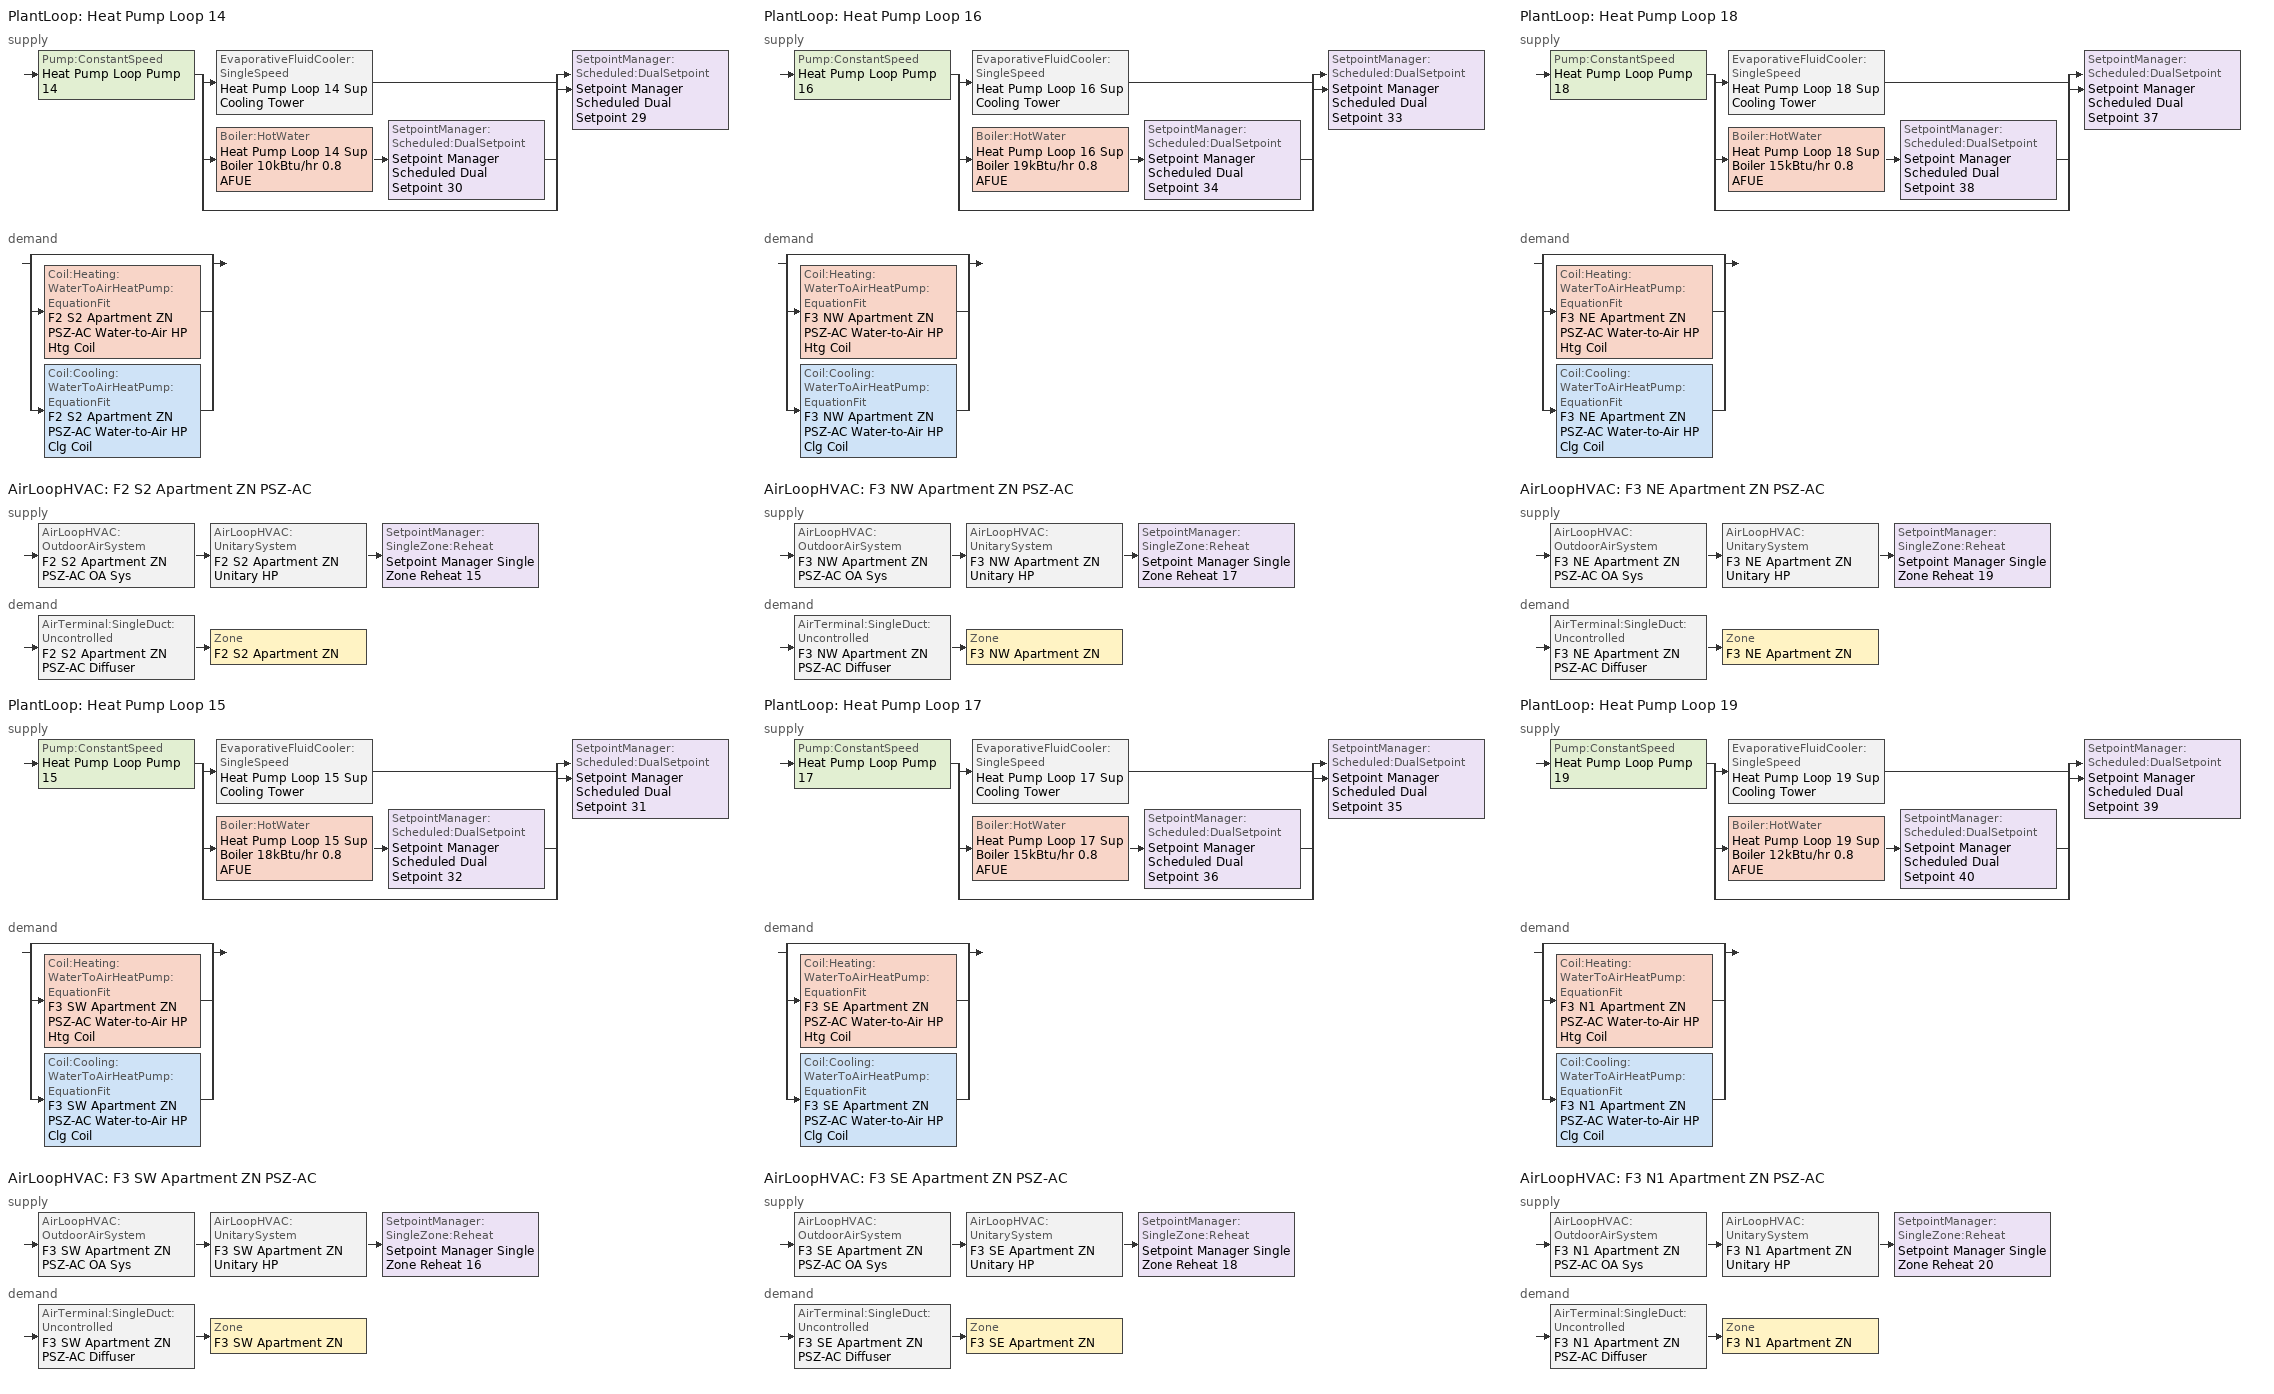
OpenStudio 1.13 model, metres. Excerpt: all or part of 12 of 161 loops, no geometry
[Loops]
PlantLoop 'Heat Pump Loop 14'
 supply: Pump:ConstantSpeed 'Heat Pump Loop Pump 14' > split
  | EvaporativeFluidCooler:SingleSpeed 'Heat Pump Loop 14 Sup Cooling Tower'
  | Boiler:HotWater 'Heat Pump Loop 14 Sup Boiler 10kBtu/hr 0.8 AFUE' > SetpointManager:Scheduled:DualSetpoint 'Setpoint Manager Scheduled Dual Setpoint 30'
  | bypass
  join > SetpointManager:Scheduled:DualSetpoint 'Setpoint Manager Scheduled Dual Setpoint 29'
 demand: split
  | bypass
  | Coil:Heating:WaterToAirHeatPump:EquationFit 'F2 S2 Apartment ZN PSZ-AC Water-to-Air HP Htg Coil'
  | Coil:Cooling:WaterToAirHeatPump:EquationFit 'F2 S2 Apartment ZN PSZ-AC Water-to-Air HP Clg Coil'
AirLoopHVAC 'F2 S2 Apartment ZN PSZ-AC'
 supply: AirLoopHVAC:OutdoorAirSystem 'F2 S2 Apartment ZN PSZ-AC OA Sys' > AirLoopHVAC:UnitarySystem 'F2 S2 Apartment ZN Unitary HP' > SetpointManager:SingleZone:Reheat 'Setpoint Manager Single Zone Reheat 15'
 demand: AirTerminal:SingleDuct:Uncontrolled 'F2 S2 Apartment ZN PSZ-AC Diffuser' > Zone 'F2 S2 Apartment ZN'
PlantLoop 'Heat Pump Loop 15'
 supply: Pump:ConstantSpeed 'Heat Pump Loop Pump 15' > split
  | EvaporativeFluidCooler:SingleSpeed 'Heat Pump Loop 15 Sup Cooling Tower'
  | Boiler:HotWater 'Heat Pump Loop 15 Sup Boiler 18kBtu/hr 0.8 AFUE' > SetpointManager:Scheduled:DualSetpoint 'Setpoint Manager Scheduled Dual Setpoint 32'
  | bypass
  join > SetpointManager:Scheduled:DualSetpoint 'Setpoint Manager Scheduled Dual Setpoint 31'
 demand: split
  | bypass
  | Coil:Heating:WaterToAirHeatPump:EquationFit 'F3 SW Apartment ZN PSZ-AC Water-to-Air HP Htg Coil'
  | Coil:Cooling:WaterToAirHeatPump:EquationFit 'F3 SW Apartment ZN PSZ-AC Water-to-Air HP Clg Coil'
AirLoopHVAC 'F3 SW Apartment ZN PSZ-AC'
 supply: AirLoopHVAC:OutdoorAirSystem 'F3 SW Apartment ZN PSZ-AC OA Sys' > AirLoopHVAC:UnitarySystem 'F3 SW Apartment ZN Unitary HP' > SetpointManager:SingleZone:Reheat 'Setpoint Manager Single Zone Reheat 16'
 demand: AirTerminal:SingleDuct:Uncontrolled 'F3 SW Apartment ZN PSZ-AC Diffuser' > Zone 'F3 SW Apartment ZN'
PlantLoop 'Heat Pump Loop 16'
 supply: Pump:ConstantSpeed 'Heat Pump Loop Pump 16' > split
  | EvaporativeFluidCooler:SingleSpeed 'Heat Pump Loop 16 Sup Cooling Tower'
  | Boiler:HotWater 'Heat Pump Loop 16 Sup Boiler 19kBtu/hr 0.8 AFUE' > SetpointManager:Scheduled:DualSetpoint 'Setpoint Manager Scheduled Dual Setpoint 34'
  | bypass
  join > SetpointManager:Scheduled:DualSetpoint 'Setpoint Manager Scheduled Dual Setpoint 33'
 demand: split
  | bypass
  | Coil:Heating:WaterToAirHeatPump:EquationFit 'F3 NW Apartment ZN PSZ-AC Water-to-Air HP Htg Coil'
  | Coil:Cooling:WaterToAirHeatPump:EquationFit 'F3 NW Apartment ZN PSZ-AC Water-to-Air HP Clg Coil'
AirLoopHVAC 'F3 NW Apartment ZN PSZ-AC'
 supply: AirLoopHVAC:OutdoorAirSystem 'F3 NW Apartment ZN PSZ-AC OA Sys' > AirLoopHVAC:UnitarySystem 'F3 NW Apartment ZN Unitary HP' > SetpointManager:SingleZone:Reheat 'Setpoint Manager Single Zone Reheat 17'
 demand: AirTerminal:SingleDuct:Uncontrolled 'F3 NW Apartment ZN PSZ-AC Diffuser' > Zone 'F3 NW Apartment ZN'
PlantLoop 'Heat Pump Loop 17'
 supply: Pump:ConstantSpeed 'Heat Pump Loop Pump 17' > split
  | EvaporativeFluidCooler:SingleSpeed 'Heat Pump Loop 17 Sup Cooling Tower'
  | Boiler:HotWater 'Heat Pump Loop 17 Sup Boiler 15kBtu/hr 0.8 AFUE' > SetpointManager:Scheduled:DualSetpoint 'Setpoint Manager Scheduled Dual Setpoint 36'
  | bypass
  join > SetpointManager:Scheduled:DualSetpoint 'Setpoint Manager Scheduled Dual Setpoint 35'
 demand: split
  | bypass
  | Coil:Heating:WaterToAirHeatPump:EquationFit 'F3 SE Apartment ZN PSZ-AC Water-to-Air HP Htg Coil'
  | Coil:Cooling:WaterToAirHeatPump:EquationFit 'F3 SE Apartment ZN PSZ-AC Water-to-Air HP Clg Coil'
AirLoopHVAC 'F3 SE Apartment ZN PSZ-AC'
 supply: AirLoopHVAC:OutdoorAirSystem 'F3 SE Apartment ZN PSZ-AC OA Sys' > AirLoopHVAC:UnitarySystem 'F3 SE Apartment ZN Unitary HP' > SetpointManager:SingleZone:Reheat 'Setpoint Manager Single Zone Reheat 18'
 demand: AirTerminal:SingleDuct:Uncontrolled 'F3 SE Apartment ZN PSZ-AC Diffuser' > Zone 'F3 SE Apartment ZN'
PlantLoop 'Heat Pump Loop 18'
 supply: Pump:ConstantSpeed 'Heat Pump Loop Pump 18' > split
  | EvaporativeFluidCooler:SingleSpeed 'Heat Pump Loop 18 Sup Cooling Tower'
  | Boiler:HotWater 'Heat Pump Loop 18 Sup Boiler 15kBtu/hr 0.8 AFUE' > SetpointManager:Scheduled:DualSetpoint 'Setpoint Manager Scheduled Dual Setpoint 38'
  | bypass
  join > SetpointManager:Scheduled:DualSetpoint 'Setpoint Manager Scheduled Dual Setpoint 37'
 demand: split
  | bypass
  | Coil:Heating:WaterToAirHeatPump:EquationFit 'F3 NE Apartment ZN PSZ-AC Water-to-Air HP Htg Coil'
  | Coil:Cooling:WaterToAirHeatPump:EquationFit 'F3 NE Apartment ZN PSZ-AC Water-to-Air HP Clg Coil'
AirLoopHVAC 'F3 NE Apartment ZN PSZ-AC'
 supply: AirLoopHVAC:OutdoorAirSystem 'F3 NE Apartment ZN PSZ-AC OA Sys' > AirLoopHVAC:UnitarySystem 'F3 NE Apartment ZN Unitary HP' > SetpointManager:SingleZone:Reheat 'Setpoint Manager Single Zone Reheat 19'
 demand: AirTerminal:SingleDuct:Uncontrolled 'F3 NE Apartment ZN PSZ-AC Diffuser' > Zone 'F3 NE Apartment ZN'
PlantLoop 'Heat Pump Loop 19'
 supply: Pump:ConstantSpeed 'Heat Pump Loop Pump 19' > split
  | EvaporativeFluidCooler:SingleSpeed 'Heat Pump Loop 19 Sup Cooling Tower'
  | Boiler:HotWater 'Heat Pump Loop 19 Sup Boiler 12kBtu/hr 0.8 AFUE' > SetpointManager:Scheduled:DualSetpoint 'Setpoint Manager Scheduled Dual Setpoint 40'
  | bypass
  join > SetpointManager:Scheduled:DualSetpoint 'Setpoint Manager Scheduled Dual Setpoint 39'
 demand: split
  | bypass
  | Coil:Heating:WaterToAirHeatPump:EquationFit 'F3 N1 Apartment ZN PSZ-AC Water-to-Air HP Htg Coil'
  | Coil:Cooling:WaterToAirHeatPump:EquationFit 'F3 N1 Apartment ZN PSZ-AC Water-to-Air HP Clg Coil'
AirLoopHVAC 'F3 N1 Apartment ZN PSZ-AC'
 supply: AirLoopHVAC:OutdoorAirSystem 'F3 N1 Apartment ZN PSZ-AC OA Sys' > AirLoopHVAC:UnitarySystem 'F3 N1 Apartment ZN Unitary HP' > SetpointManager:SingleZone:Reheat 'Setpoint Manager Single Zone Reheat 20'
 demand: AirTerminal:SingleDuct:Uncontrolled 'F3 N1 Apartment ZN PSZ-AC Diffuser' > Zone 'F3 N1 Apartment ZN'
[EvaporativeFluidCooler:SingleSpeed] Design Air Flow Rate {m3/s}=autosize; Fan Power at Design Air Flow Rate {W}=autosize; Design Spray Water Flow Rate {m3/s}=0.002208; Performance Input Method=UFactorTimesAreaAndDesignWaterFlowRate; U-factor Times Area Value at Design Air Flow Rate {W/K}=autosize; Design Water Flow Rate {m3/s}=autosize; Capacity Control=FanCycling; Sizing Factor=1; Evaporation Loss Mode=SaturatedExit; Drift Loss Percent {percent}=0.008; Blowdown Calculation Mode=ConcentrationRatio; Blowdown Concentration Ratio=3
Heat Pump Loop 14 Sup Cooling Tower; Heat Pump Loop 15 Sup Cooling Tower; Heat Pump Loop 16 Sup Cooling Tower; Heat Pump Loop 17 Sup Cooling Tower; Heat Pump Loop 18 Sup Cooling Tower; Heat Pump Loop 19 Sup Cooling Tower
[Sizing:Zone] Zone Cooling Design Supply Air Temperature Input Method=SupplyAirTemperature; Zone Cooling Design Supply Air Temperature {C}=12.8; Zone Cooling Design Supply Air Temperature Difference {deltaC}=11.11; Zone Heating Design Supply Air Temperature Input Method=SupplyAirTemperature; Zone Heating Design Supply Air Temperature {C}=40; Zone Heating Design Supply Air Temperature Difference {deltaC}=11.11; Zone Cooling Design Supply Air Humidity Ratio {kg-H2O/kg-air}=0.0085; Zone Heating Design Supply Air Humidity Ratio {kg-H2O/kg-air}=0.008; Cooling Design Air Flow Method=DesignDay; Heating Design Air Flow Method=DesignDay; Account for Dedicated Outdoor Air System=No; Dedicated Outdoor Air System Control Strategy=NeutralSupplyAir; Dedicated Outdoor Air Low Setpoint Temperature for Design {C}=autosize; Dedicated Outdoor Air High Setpoint Temperature for Design {C}=autosize
F3 N1 Apartment ZN; F2 S2 Apartment ZN; F3 NW Apartment ZN; F3 SE Apartment ZN; F3 SW Apartment ZN; F3 NE Apartment ZN
[Zone equipment]
F3 N1 Apartment ZN: F3 N1 Apartment ZN PSZ-AC Diffuser
F2 S2 Apartment ZN: F2 S2 Apartment ZN PSZ-AC Diffuser
F3 NW Apartment ZN: F3 NW Apartment ZN PSZ-AC Diffuser
F3 SE Apartment ZN: F3 SE Apartment ZN PSZ-AC Diffuser
F3 SW Apartment ZN: F3 SW Apartment ZN PSZ-AC Diffuser
F3 NE Apartment ZN: F3 NE Apartment ZN PSZ-AC Diffuser
[PlantLoop] Fluid Type=Water; Maximum Loop Temperature {C}=80; Minimum Loop Temperature {C}=5; Plant Loop Volume {m3}=Autocalculate; Load Distribution Scheme=Optimal
Heat Pump Loop 14; Heat Pump Loop 15; Heat Pump Loop 16; Heat Pump Loop 17; Heat Pump Loop 18; Heat Pump Loop 19
[Sizing:Plant] Loop Type=Heating; Design Loop Exit Temperature {C}=39; Loop Design Temperature Difference {deltaC}=11; Sizing Option=NonCoincident; Zone Timesteps in Averaging Window=1; Coincident Sizing Factor Mode=None
Heat Pump Loop 14; Heat Pump Loop 15; Heat Pump Loop 16; Heat Pump Loop 17; Heat Pump Loop 18; Heat Pump Loop 19
[SetpointManager:Scheduled:DualSetpoint]
Name | High Setpoint Schedule | Low Setpoint Schedule
Setpoint Manager Scheduled Dual Setpoint 29; Setpoint Manager Scheduled Dual Setpoint 30 | Heat Pump Loop High Temp - 65F 14 | Heat Pump Loop Low Temp - 41F 14
Setpoint Manager Scheduled Dual Setpoint 31; Setpoint Manager Scheduled Dual Setpoint 32 | Heat Pump Loop High Temp - 65F 15 | Heat Pump Loop Low Temp - 41F 15
Setpoint Manager Scheduled Dual Setpoint 33; Setpoint Manager Scheduled Dual Setpoint 34 | Heat Pump Loop High Temp - 65F 16 | Heat Pump Loop Low Temp - 41F 16
Setpoint Manager Scheduled Dual Setpoint 35; Setpoint Manager Scheduled Dual Setpoint 36 | Heat Pump Loop High Temp - 65F 17 | Heat Pump Loop Low Temp - 41F 17
Setpoint Manager Scheduled Dual Setpoint 37; Setpoint Manager Scheduled Dual Setpoint 38 | Heat Pump Loop High Temp - 65F 18 | Heat Pump Loop Low Temp - 41F 18
Setpoint Manager Scheduled Dual Setpoint 39; Setpoint Manager Scheduled Dual Setpoint 40 | Heat Pump Loop High Temp - 65F 19 | Heat Pump Loop Low Temp - 41F 19
[Pump:ConstantSpeed] Rated Flow Rate {m3/s}=autosize; Rated Pump Head {Pa}=179344; Rated Power Consumption {W}=autosize; Motor Efficiency=0.855; Fraction of Motor Inefficiencies to Fluid Stream=0; Pump Control Type=Intermittent
Heat Pump Loop Pump 14; Heat Pump Loop Pump 15; Heat Pump Loop Pump 16; Heat Pump Loop Pump 17; Heat Pump Loop Pump 18; Heat Pump Loop Pump 19
[Boiler:HotWater] Nominal Thermal Efficiency=0.8; Design Water Outlet Temperature {C}=30; Minimum Part Load Ratio=0; Maximum Part Load Ratio=1.2; Optimum Part Load Ratio=1; Water Outlet Upper Temperature Limit {C}=99; Boiler Flow Mode=ConstantFlow; Parasitic Electric Load {W}=0; Sizing Factor=1
Name | Normalized Boiler Efficiency Curve
Heat Pump Loop 14 Sup Boiler 10kBtu/hr 0.8 AFUE | Boiler with No Minimum Turndown 5
Heat Pump Loop 15 Sup Boiler 18kBtu/hr 0.8 AFUE | Boiler with No Minimum Turndown 6
Heat Pump Loop 16 Sup Boiler 19kBtu/hr 0.8 AFUE | Boiler with No Minimum Turndown 7
Heat Pump Loop 17 Sup Boiler 15kBtu/hr 0.8 AFUE | Boiler with No Minimum Turndown 8
Heat Pump Loop 18 Sup Boiler 15kBtu/hr 0.8 AFUE | Boiler with No Minimum Turndown 9
Heat Pump Loop 19 Sup Boiler 12kBtu/hr 0.8 AFUE | Boiler with No Minimum Turndown 10
[AirLoopHVAC] Availability Schedule=Always On Discrete; Design Supply Air Flow Rate {m3/s}=AutoSize
Name | Availability Manager
F2 S2 Apartment ZN PSZ-AC | Availability Manager Night Cycle 15
F3 SW Apartment ZN PSZ-AC | Availability Manager Night Cycle 16
F3 NW Apartment ZN PSZ-AC | Availability Manager Night Cycle 17
F3 SE Apartment ZN PSZ-AC | Availability Manager Night Cycle 18
F3 NE Apartment ZN PSZ-AC | Availability Manager Night Cycle 19
F3 N1 Apartment ZN PSZ-AC | Availability Manager Night Cycle 20
[Sizing:System] Type of Load to Size On=Sensible; Design Outdoor Air Flow Rate {m3/s}=Autosize; Minimum System Air Flow Ratio=1; Preheat Design Temperature {C}=7; Preheat Design Humidity Ratio {kg-H2O/kg-Air}=0.008; Precool Design Temperature {C}=12.8; Precool Design Humidity Ratio {kg-H2O/kg-Air}=0.008; Central Cooling Design Supply Air Temperature {C}=12.8; Central Heating Design Supply Air Temperature {C}=40; Sizing Option=Coincident; 100% Outdoor Air in Cooling=No; 100% Outdoor Air in Heating=No; Central Cooling Design Supply Air Humidity Ratio {kg-H2O/kg-Air}=0.0085; Central Heating Design Supply Air Humidity Ratio {kg-H2O/kg-Air}=0.008; Cooling Design Air Flow Method=DesignDay; Cooling Design Air Flow Rate {m3/s}=0; Heating Design Air Flow Method=DesignDay; Heating Design Air Flow Rate {m3/s}=0; System Outdoor Air Method=ZoneSum; Zone Maximum Outdoor Air Fraction=1; Cooling Supply Air Flow Rate Per Floor Area {m3/s-m2}=0.00996765; Cooling Fraction of Autosized Cooling Supply Air Flow Rate=1; Cooling Supply Air Flow Rate Per Unit Cooling Capacity {m3/s-W}=3.94755e-05; Heating Supply Air Flow Rate Per Floor Area {m3/s-m2}=0.00996765; Heating Fraction of Autosized Heating Supply Air Flow Rate=1; Heating Fraction of Autosized Cooling Supply Air Flow Rate=1; Heating Supply Air Flow Rate Per Unit Heating Capacity {m3/s-W}=3.15882e-05; Cooling Design Capacity Method=CoolingDesignCapacity; Cooling Design Capacity {W}=autosize; Cooling Design Capacity Per Floor Area {W/m2}=234.7; Fraction of Autosized Cooling Design Capacity=1; Heating Design Capacity Method=HeatingDesignCapacity; Heating Design Capacity {W}=autosize; Heating Design Capacity Per Floor Area {W/m2}=157; Fraction of Autosized Heating Design Capacity=1; Central Cooling Capacity Control Method=OnOff
F2 S2 Apartment ZN PSZ-AC; F3 SW Apartment ZN PSZ-AC; F3 NW Apartment ZN PSZ-AC; F3 SE Apartment ZN PSZ-AC; F3 NE Apartment ZN PSZ-AC; F3 N1 Apartment ZN PSZ-AC
[SetpointManager:SingleZone:Reheat] Minimum Supply Air Temperature {C}=-99; Maximum Supply Air Temperature {C}=50
Name | Control Zone
Setpoint Manager Single Zone Reheat 15 | F2 S2 Apartment ZN
Setpoint Manager Single Zone Reheat 16 | F3 SW Apartment ZN
Setpoint Manager Single Zone Reheat 17 | F3 NW Apartment ZN
Setpoint Manager Single Zone Reheat 18 | F3 SE Apartment ZN
Setpoint Manager Single Zone Reheat 19 | F3 NE Apartment ZN
Setpoint Manager Single Zone Reheat 20 | F3 N1 Apartment ZN
[Fan:OnOff] Availability Schedule=Always On; Fan Efficiency=0.53625; Pressure Rise {Pa}=622.722; Maximum Flow Rate {m3/s}=autosize; Motor Efficiency=0.825; Motor In Airstream Fraction=1
Name | Fan Power Ratio Function of Speed Ratio Curve | Fan Efficiency Ratio Function of Speed Ratio Curve
F2 S2 Apartment ZN PSZ-AC Fan | Fan On Off Power Curve 14 | Fan On Off Efficiency Curve 14
F3 SW Apartment ZN PSZ-AC Fan | Fan On Off Power Curve 15 | Fan On Off Efficiency Curve 15
F3 NW Apartment ZN PSZ-AC Fan | Fan On Off Power Curve 16 | Fan On Off Efficiency Curve 16
F3 SE Apartment ZN PSZ-AC Fan | Fan On Off Power Curve 17 | Fan On Off Efficiency Curve 17
F3 NE Apartment ZN PSZ-AC Fan | Fan On Off Power Curve 18 | Fan On Off Efficiency Curve 18
F3 N1 Apartment ZN PSZ-AC Fan | Fan On Off Power Curve 19 | Fan On Off Efficiency Curve 19
[Coil:Heating:WaterToAirHeatPump:EquationFit] Rated Heating Coefficient of Performance {W/W}=4.2; Heating Capacity Coefficient 1=0.237847; Heating Capacity Coefficient 2=-3.35824; Heating Capacity Coefficient 3=3.8064; Heating Capacity Coefficient 4=0.1792; Heating Capacity Coefficient 5=0.128607; Heating Power Consumption Coefficient 1=-3.79176; Heating Power Consumption Coefficient 2=3.38799; Heating Power Consumption Coefficient 3=1.50226; Heating Power Consumption Coefficient 4=-0.177654; Heating Power Consumption Coefficient 5=-0.10308
F2 S2 Apartment ZN PSZ-AC Water-to-Air HP Htg Coil; F3 SW Apartment ZN PSZ-AC Water-to-Air HP Htg Coil; F3 NW Apartment ZN PSZ-AC Water-to-Air HP Htg Coil; F3 SE Apartment ZN PSZ-AC Water-to-Air HP Htg Coil; F3 NE Apartment ZN PSZ-AC Water-to-Air HP Htg Coil; F3 N1 Apartment ZN PSZ-AC Water-to-Air HP Htg Coil
[Coil:Heating:Electric] Availability Schedule=Always On Discrete
F2 S2 Apartment ZN PSZ-AC Electric Backup Htg Coil; F3 SW Apartment ZN PSZ-AC Electric Backup Htg Coil; F3 NW Apartment ZN PSZ-AC Electric Backup Htg Coil; F3 SE Apartment ZN PSZ-AC Electric Backup Htg Coil; F3 NE Apartment ZN PSZ-AC Electric Backup Htg Coil; F3 N1 Apartment ZN PSZ-AC Electric Backup Htg Coil
[Coil:Cooling:WaterToAirHeatPump:EquationFit] Rated Cooling Coefficient of Performance {W/W}=3.4; Total Cooling Capacity Coefficient 1=-4.30267; Total Cooling Capacity Coefficient 2=7.18537; Total Cooling Capacity Coefficient 3=-2.23947; Total Cooling Capacity Coefficient 4=0.139996; Total Cooling Capacity Coefficient 5=0.10266; Sensible Cooling Capacity Coefficient 1=6.00194; Sensible Cooling Capacity Coefficient 2=22.6301; Sensible Cooling Capacity Coefficient 3=-26.7961; Sensible Cooling Capacity Coefficient 4=-1.72375; Sensible Cooling Capacity Coefficient 5=0.490645; Sensible Cooling Capacity Coefficient 6=0.0693119; Cooling Power Consumption Coefficient 1=-5.67776; Cooling Power Consumption Coefficient 2=0.438988; Cooling Power Consumption Coefficient 3=5.84528; Cooling Power Consumption Coefficient 4=0.141606; Cooling Power Consumption Coefficient 5=-0.168728
F2 S2 Apartment ZN PSZ-AC Water-to-Air HP Clg Coil; F3 SW Apartment ZN PSZ-AC Water-to-Air HP Clg Coil; F3 NW Apartment ZN PSZ-AC Water-to-Air HP Clg Coil; F3 SE Apartment ZN PSZ-AC Water-to-Air HP Clg Coil; F3 NE Apartment ZN PSZ-AC Water-to-Air HP Clg Coil; F3 N1 Apartment ZN PSZ-AC Water-to-Air HP Clg Coil
[Controller:OutdoorAir] Minimum Outdoor Air Flow Rate {m3/s}=Autosize; Maximum Outdoor Air Flow Rate {m3/s}=Autosize; Economizer Control Type=NoEconomizer; Economizer Control Action Type=ModulateFlow; Economizer Maximum Limit Dry-Bulb Temperature {C}=28; Economizer Maximum Limit Enthalpy {J/kg}=64000; Economizer Minimum Limit Dry-Bulb Temperature {C}=-100; Lockout Type=NoLockout; Minimum Limit Type=FixedMinimum; Minimum Outdoor Air Schedule=Always On Discrete; High Humidity Control=No; Heat Recovery Bypass Control Type=BypassWhenOAFlowGreaterThanMinimum
Name | Controller Mechanical Ventilation
F2 S2 Apartment ZN PSZ-AC OA Sys Controller | Controller Mechanical Ventilation 15
F3 SW Apartment ZN PSZ-AC OA Sys Controller | Controller Mechanical Ventilation 16
F3 NW Apartment ZN PSZ-AC OA Sys Controller | Controller Mechanical Ventilation 17
F3 SE Apartment ZN PSZ-AC OA Sys Controller | Controller Mechanical Ventilation 18
F3 NE Apartment ZN PSZ-AC OA Sys Controller | Controller Mechanical Ventilation 19
F3 N1 Apartment ZN PSZ-AC OA Sys Controller | Controller Mechanical Ventilation 20
[Controller:MechanicalVentilation] Availability Schedule=Always On Discrete; System Outdoor Air Method=ZoneSum
Controller Mechanical Ventilation 15; Controller Mechanical Ventilation 16; Controller Mechanical Ventilation 17; Controller Mechanical Ventilation 18; Controller Mechanical Ventilation 19; Controller Mechanical Ventilation 20
[AirLoopHVAC:OutdoorAirSystem]
Name | Controller
F2 S2 Apartment ZN PSZ-AC OA Sys | F2 S2 Apartment ZN PSZ-AC OA Sys Controller
F3 SW Apartment ZN PSZ-AC OA Sys | F3 SW Apartment ZN PSZ-AC OA Sys Controller
F3 NW Apartment ZN PSZ-AC OA Sys | F3 NW Apartment ZN PSZ-AC OA Sys Controller
F3 SE Apartment ZN PSZ-AC OA Sys | F3 SE Apartment ZN PSZ-AC OA Sys Controller
F3 NE Apartment ZN PSZ-AC OA Sys | F3 NE Apartment ZN PSZ-AC OA Sys Controller
F3 N1 Apartment ZN PSZ-AC OA Sys | F3 N1 Apartment ZN PSZ-AC OA Sys Controller
[AirLoopHVAC:UnitarySystem] Control Type=Load; Dehumidification Control Type=None; Fan Placement=BlowThrough; Supply Air Fan Operating Mode Schedule=Always On Discrete; DX Heating Coil Sizing Ratio=1; Use DOAS DX Cooling Coil=No; DOAS DX Cooling Coil Leaving Minimum Air Temperature {C}=2; Latent Load Control=SensibleOnlyLoadControl; Supply Air Flow Rate Method During Cooling Operation=SupplyAirFlowRate; Supply Air Flow Rate During Cooling Operation {m3/s}=autosize; Supply Air Flow Rate Method During Heating Operation=SupplyAirFlowRate; Supply Air Flow Rate During Heating Operation {m3/s}=autosize; Supply Air Flow Rate Method When No Cooling or Heating is Required=SupplyAirFlowRate; Supply Air Flow Rate When No Cooling or Heating is Required {m3/s}=autosize; Maximum Supply Air Temperature {C}=50; Maximum Outdoor Dry-Bulb Temperature for Supplemental Heater Operation {C}=21; Maximum Cycling Rate {cycles/hr}=2.5; Heat Pump Time Constant {s}=60; Fraction of On-Cycle Power Use=0.01; Heat Pump Fan Delay Time {s}=60; Ancilliary On-Cycle Electric Power {W}=0; Ancilliary Off-Cycle Electric Power {W}=0
Name | Controlling Zone or Thermostat Location | Supply Fan | Heating Coil | Cooling Coil | Supplemental Heating Coil
F2 S2 Apartment ZN Unitary HP | F2 S2 Apartment ZN | F2 S2 Apartment ZN PSZ-AC Fan | F2 S2 Apartment ZN PSZ-AC Water-to-Air HP Htg Coil | F2 S2 Apartment ZN PSZ-AC Water-to-Air HP Clg Coil | F2 S2 Apartment ZN PSZ-AC Electric Backup Htg Coil
F3 SW Apartment ZN Unitary HP | F3 SW Apartment ZN | F3 SW Apartment ZN PSZ-AC Fan | F3 SW Apartment ZN PSZ-AC Water-to-Air HP Htg Coil | F3 SW Apartment ZN PSZ-AC Water-to-Air HP Clg Coil | F3 SW Apartment ZN PSZ-AC Electric Backup Htg Coil
F3 NW Apartment ZN Unitary HP | F3 NW Apartment ZN | F3 NW Apartment ZN PSZ-AC Fan | F3 NW Apartment ZN PSZ-AC Water-to-Air HP Htg Coil | F3 NW Apartment ZN PSZ-AC Water-to-Air HP Clg Coil | F3 NW Apartment ZN PSZ-AC Electric Backup Htg Coil
F3 SE Apartment ZN Unitary HP | F3 SE Apartment ZN | F3 SE Apartment ZN PSZ-AC Fan | F3 SE Apartment ZN PSZ-AC Water-to-Air HP Htg Coil | F3 SE Apartment ZN PSZ-AC Water-to-Air HP Clg Coil | F3 SE Apartment ZN PSZ-AC Electric Backup Htg Coil
F3 NE Apartment ZN Unitary HP | F3 NE Apartment ZN | F3 NE Apartment ZN PSZ-AC Fan | F3 NE Apartment ZN PSZ-AC Water-to-Air HP Htg Coil | F3 NE Apartment ZN PSZ-AC Water-to-Air HP Clg Coil | F3 NE Apartment ZN PSZ-AC Electric Backup Htg Coil
F3 N1 Apartment ZN Unitary HP | F3 N1 Apartment ZN | F3 N1 Apartment ZN PSZ-AC Fan | F3 N1 Apartment ZN PSZ-AC Water-to-Air HP Htg Coil | F3 N1 Apartment ZN PSZ-AC Water-to-Air HP Clg Coil | F3 N1 Apartment ZN PSZ-AC Electric Backup Htg Coil
[AvailabilityManager:NightCycle] Control Type=CycleOnAny; Thermostat Tolerance {deltaC}=1; Cycling Run Time {s}=3600
Availability Manager Night Cycle 15; Availability Manager Night Cycle 16; Availability Manager Night Cycle 17; Availability Manager Night Cycle 18; Availability Manager Night Cycle 19; Availability Manager Night Cycle 20
[AirTerminal:SingleDuct:Uncontrolled] Availability Schedule=Always On Discrete; Maximum Air Flow Rate {m3/s}=AutoSize
F2 S2 Apartment ZN PSZ-AC Diffuser; F3 SW Apartment ZN PSZ-AC Diffuser; F3 NW Apartment ZN PSZ-AC Diffuser; F3 SE Apartment ZN PSZ-AC Diffuser; F3 NE Apartment ZN PSZ-AC Diffuser; F3 N1 Apartment ZN PSZ-AC Diffuser
[Schedule:Ruleset]
Name | Default Day Schedule
Always On | Always On Default
Heat Pump Loop High Temp - 65F 14 | Heat Pump Loop High Temp - 65F Default 14
Heat Pump Loop Low Temp - 41F 14 | Heat Pump Loop Low Temp - 41F Default 14
Heat Pump Loop High Temp - 65F 15 | Heat Pump Loop High Temp - 65F Default 15
Heat Pump Loop Low Temp - 41F 15 | Heat Pump Loop Low Temp - 41F Default 15
Heat Pump Loop High Temp - 65F 16 | Heat Pump Loop High Temp - 65F Default 16
Heat Pump Loop Low Temp - 41F 16 | Heat Pump Loop Low Temp - 41F Default 16
Heat Pump Loop High Temp - 65F 17 | Heat Pump Loop High Temp - 65F Default 17
Heat Pump Loop Low Temp - 41F 17 | Heat Pump Loop Low Temp - 41F Default 17
Heat Pump Loop High Temp - 65F 18 | Heat Pump Loop High Temp - 65F Default 18
Heat Pump Loop Low Temp - 41F 18 | Heat Pump Loop Low Temp - 41F Default 18
Heat Pump Loop High Temp - 65F 19 | Heat Pump Loop High Temp - 65F Default 19
Heat Pump Loop Low Temp - 41F 19 | Heat Pump Loop Low Temp - 41F Default 19
[Schedule:Day]
Always On Default: 24, 0, 1
Heat Pump Loop High Temp - 65F Default 14; Heat Pump Loop High Temp - 65F Default 15; Heat Pump Loop High Temp - 65F Default 16; Heat Pump Loop High Temp - 65F Default 17; Heat Pump Loop High Temp - 65F Default 18; Heat Pump Loop High Temp - 65F Default 19: 24, 0, 18.3333
Heat Pump Loop Low Temp - 41F Default 14; Heat Pump Loop Low Temp - 41F Default 15; Heat Pump Loop Low Temp - 41F Default 16; Heat Pump Loop Low Temp - 41F Default 17; Heat Pump Loop Low Temp - 41F Default 18; Heat Pump Loop Low Temp - 41F Default 19: 24, 0, 5
[Schedule:Constant]
Always On Discrete: Value=1
[Curve:Exponent] Coefficient1 Constant=1; Coefficient2 Constant=0; Coefficient3 Constant=0; Minimum Value of x=0; Maximum Value of x=1
Fan On Off Power Curve 14; Fan On Off Power Curve 15; Fan On Off Power Curve 16; Fan On Off Power Curve 17; Fan On Off Power Curve 18; Fan On Off Power Curve 19
[Curve:Cubic] Minimum Value of x=0
Name | Coefficient1 Constant | Coefficient2 x | Coefficient3 x**2 | Coefficient4 x**3 | Maximum Value of x
Fan On Off Efficiency Curve 14; Fan On Off Efficiency Curve 15; Fan On Off Efficiency Curve 16; Fan On Off Efficiency Curve 17; Fan On Off Efficiency Curve 18; Fan On Off Efficiency Curve 19 | 1 | 0 | 0 | 0 | 1
Boiler with No Minimum Turndown 5; Boiler with No Minimum Turndown 6; Boiler with No Minimum Turndown 7; Boiler with No Minimum Turndown 8; Boiler with No Minimum Turndown 9; Boiler with No Minimum Turndown 10 | 0.7463 | 1.3196 | -2.2154 | 1.1674 | 1.3
